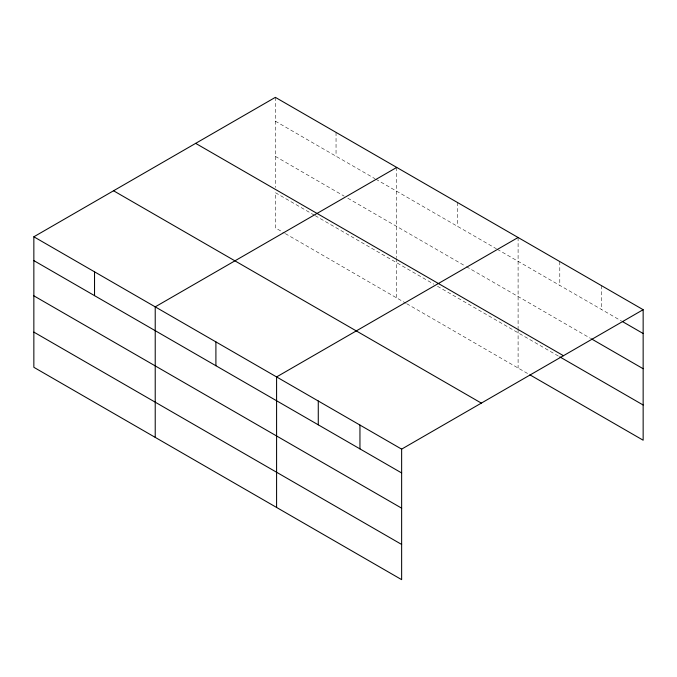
<?xml version="1.0" encoding="UTF-8"?>
<svg xmlns="http://www.w3.org/2000/svg" width="677" height="677" viewBox="0 0 677 677"><rect width="100%" height="100%" fill="white"/><g stroke="black" fill="none" stroke-linecap="round" stroke-linejoin="round"><path stroke-width="0.51" stroke-dasharray="3.38 2.54" d="M275.361 121.175L374.99 178.703M375.896 179.219L496.368 248.772M497.273 249.297L621.401 320.957M275.361 156.387L344.195 196.127M347.817 198.217L465.564 266.205M466.47 266.721L590.589 338.382M314.306 215.151L275.361 192.666L275.361 227.87L284.416 233.1M315.211 215.675L433.864 284.179M437.494 286.269L559.786 356.872M285.322 233.624L405.785 303.178M406.691 303.694L528.974 374.296M601.464 285.626L601.464 309.448M559.786 261.559L559.786 285.389M518.1 237.492L518.1 328.658M518.1 329.699L518.1 368.017M457.415 202.457L457.415 226.287M396.73 167.422L396.73 257.556M396.73 258.589L396.73 297.948M336.046 132.387L336.046 156.209M275.361 97.353L275.361 187.478"/><path stroke-width="1.02" d="M401.639 508.165L401.639 449.13L33.85 236.789L33.85 367.306L401.639 579.647L401.639 508.165L33.85 295.824M529.879 374.821L643.15 440.211L643.15 309.694L275.361 97.353L33.85 236.789M396.73 167.422L155.219 306.859L155.219 437.384M518.1 237.492L276.588 376.928L276.588 507.454M401.639 449.13L643.15 309.694M622.307 321.482L643.15 333.516M591.503 338.906L643.15 368.728M195.661 143.363L563.45 355.704M559.786 356.872L643.15 405.007M113.55 190.77L481.339 403.111M33.85 260.611L401.639 472.952M33.85 332.102L401.639 544.443M359.952 425.063L359.952 448.885M318.275 400.996L318.275 424.826M215.904 341.893L215.904 365.724M94.535 271.824L94.535 295.646"/></g></svg>
